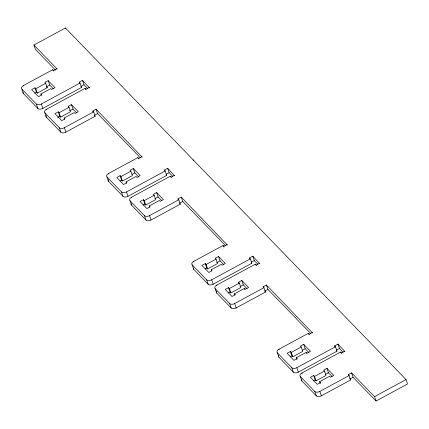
<?xml version="1.0" encoding="UTF-8"?>
<svg xmlns="http://www.w3.org/2000/svg" width="429" height="429" viewBox="0 0 429 429"><rect width="100%" height="100%" fill="white"/><g stroke="black" fill="none" stroke-linecap="round" stroke-linejoin="round"><path stroke-width="0.64" d="M55.55 70.195L35.43 49.432L33.918 45.034L65.401 27.976L406.038 379.568L407.55 383.966L376.067 401.024L353.078 377.289L351.56 372.898L348.246 374.694L348.439 375.241M89.484 87.961L82.481 80.379L79.167 82.175L80.019 83.054L81.531 87.452L42.868 108.398A3.861 2.301 -19 0 1 37.854 108.435L23.375 93.495L21.863 89.098A3.861 2.301 -19 0 1 23.472 85.543L52.746 69.686L53.786 71.112M53.598 70.565L56.912 68.769L57.1 69.316M34.942 87.822L31.628 89.618L38.438 96.648L41.752 94.852L40.905 93.972L50.842 88.588L51.695 89.463L55.009 87.672L48.198 80.636L44.884 82.432L45.737 83.312L47.249 87.709L37.307 93.093L36.454 92.214L34.942 87.822L35.795 88.701L37.307 93.093M35.795 88.701L45.737 83.312M34.797 93.114L36.454 92.214M53.346 88.782L49.71 85.033L46.396 86.83L47.249 87.709M21.863 89.098L36.342 104.043A3.861 2.301 -19 0 0 41.356 104.006L80.019 83.054M80.888 86.46L83.993 84.776L87.629 88.524M142.256 157.212L96.085 109.202L92.771 110.998L93.624 111.872L95.136 116.27L65.862 132.132A3.861 2.301 -19 0 1 60.848 132.17L46.37 117.224L44.857 112.832A3.861 2.301 -19 0 1 46.466 109.277L85.13 88.331L86.17 89.758M85.977 89.205L89.291 87.414M68.157 106.456L69.01 107.336L70.528 111.733L60.586 117.117L59.068 112.725L58.221 111.846L54.907 113.642L61.717 120.672L65.031 118.876L64.178 117.996L74.12 112.612L74.973 113.492L78.287 111.696L71.471 104.665L68.157 106.456L68.592 107.717M59.068 112.725L69.01 107.336M57.524 117.439L59.733 116.243L60.586 117.117M69.675 110.854L72.989 109.057L76.619 112.811M44.857 112.832L59.331 127.772A3.861 2.301 -19 0 0 64.35 127.735L93.624 111.872M94.696 115.165L97.597 113.594L140.331 157.706M174.641 175.858L167.637 168.281L164.323 170.077L165.176 170.951L166.688 175.348L128.03 196.3A3.861 2.301 -19 0 1 123.01 196.337L108.537 181.392L107.019 176.995A3.861 2.301 -19 0 1 108.634 173.445L137.902 157.582L138.942 159.009M138.755 158.462L142.069 156.665M120.099 175.718L116.785 177.515L123.6 184.545L126.914 182.749L126.062 181.869L136.004 176.485L136.856 177.365L140.17 175.568L133.355 168.538L130.041 170.334L130.893 171.209L132.405 175.606L122.463 180.995L121.616 180.116L120.099 175.718L120.951 176.598L122.463 180.995M120.951 176.598L130.893 171.209M119.959 181.011L121.616 180.116M132.111 174.426L134.867 172.93L138.958 177.15M107.019 176.995L121.498 191.94A3.861 2.301 -19 0 0 126.517 191.902L165.176 170.951M166.044 174.356L169.155 172.673L172.785 176.426M227.418 245.115L181.242 197.099L177.928 198.895L178.78 199.775L180.293 204.166L151.024 220.029A3.861 2.301 -19 0 1 146.005 220.066L131.526 205.126L130.014 200.729A3.861 2.301 -19 0 1 131.623 197.174L170.286 176.228L171.327 177.654M171.139 177.107L174.453 175.311M143.377 199.742L140.063 201.539L146.879 208.574L150.193 206.778L149.34 205.899L159.282 200.509L160.13 201.389L163.444 199.592L156.633 192.562L153.319 194.358L154.172 195.238L155.684 199.63L145.742 205.019L144.889 204.14L143.377 199.742L144.23 200.622L145.742 205.019M144.23 200.622L154.172 195.238M143.232 205.035L144.889 204.14M154.831 198.75L158.145 196.959L161.781 200.708M130.014 200.729L144.493 215.674A3.861 2.301 -19 0 0 149.507 215.637L178.78 199.775M179.44 203.292L182.754 201.496L225.493 245.602M259.802 263.76L252.799 256.177L249.485 257.974L250.338 258.853L251.85 263.245L213.186 284.196A3.861 2.301 -19 0 1 208.172 284.234L193.694 269.289L192.181 264.897A3.861 2.301 -19 0 1 193.79 261.341L223.064 245.479L224.104 246.911M223.917 246.359L227.231 244.562M205.26 263.615L201.946 265.412L208.757 272.447L212.071 270.651L211.224 269.771L221.166 264.382L222.013 265.261L225.327 263.465L218.517 256.435L215.202 258.231L216.055 259.111L217.567 263.503L207.625 268.892L206.773 268.012L205.26 263.615L206.113 264.495L207.625 268.892M206.113 264.495L216.055 259.111M205.116 268.908L206.773 268.012M216.715 262.623L220.029 260.832L223.665 264.58M192.181 264.897L206.66 279.837A3.861 2.301 -19 0 0 211.674 279.799L250.338 258.853M251.206 262.258L254.311 260.575L257.947 264.323M312.58 333.011L266.404 284.995L263.09 286.792L263.942 287.671L265.454 292.069L236.181 307.931A3.861 2.301 -19 0 1 231.167 307.968L216.688 293.023L215.176 288.631A3.861 2.301 -19 0 1 216.784 285.076L255.448 264.125L256.488 265.556M256.295 265.004L259.609 263.208M238.481 282.255L239.328 283.135L240.846 287.532L230.904 292.916L229.386 288.524L228.539 287.644L225.225 289.441L232.035 296.471L235.349 294.675L234.497 293.795L244.439 288.411L245.291 289.285L248.606 287.494L241.795 280.459L238.481 282.255L238.91 283.51M229.386 288.524L239.328 283.135M228.394 292.937L230.051 292.036L230.904 292.916M239.993 286.652L243.307 284.856L246.938 288.604M215.176 288.631L229.649 303.571A3.861 2.301 -19 0 0 234.668 303.534L263.942 287.671M264.811 291.076L267.916 289.393L310.65 333.505M344.959 351.657L337.955 344.074L334.647 345.871L335.494 346.75L337.012 351.147L298.348 372.093A3.861 2.301 -19 0 1 293.329 372.131L278.855 357.191L277.338 352.794A3.861 2.301 -19 0 1 278.952 349.238L308.226 333.381L309.266 334.808M309.073 334.261L312.387 332.464M290.422 351.517L287.108 353.314L293.919 360.344L297.233 358.547L296.38 357.668L306.322 352.284L307.175 353.164L310.489 351.367L303.673 344.331L300.359 346.128L301.212 347.007L302.724 351.405L292.787 356.789L291.935 355.909L290.422 351.517L291.27 352.397L292.787 356.789M291.27 352.397L301.212 347.007M290.277 356.81L291.935 355.909M302.429 350.225L305.191 348.729L308.821 352.477M277.338 352.794L291.817 367.739A3.861 2.301 -19 0 0 296.836 367.701L335.494 346.75M336.572 350.043L339.473 348.471L343.103 352.22M348.246 374.694L349.099 375.573L350.611 379.965L321.342 395.828A3.861 2.301 -19 0 1 316.323 395.865L301.844 380.92L300.332 376.528A3.861 2.301 -19 0 1 301.946 372.973L340.605 352.027L341.645 353.453M341.457 352.906L344.771 351.11M313.696 375.541L310.381 377.338L317.197 384.368L320.511 382.571L319.659 381.692L329.601 376.308L330.453 377.188L333.767 375.391L326.952 368.361L323.638 370.157L324.49 371.031L326.002 375.429L316.06 380.818L315.208 379.938L313.696 375.541L314.548 376.421L316.06 380.818M314.548 376.421L324.49 371.031M313.551 380.834L315.208 379.938M325.15 374.549L328.464 372.753L332.1 376.506M300.332 376.528L314.811 391.468A3.861 2.301 -19 0 0 319.83 391.43L349.099 375.573M349.967 378.973L353.078 377.289M351.56 372.898L374.555 396.627L406.038 379.568M81.263 87.173L81.531 87.452M166.211 174.855L166.688 175.348M251.582 262.972L251.85 263.245M336.529 350.654L337.012 351.147M33.918 45.034L56.912 68.769M94.605 115.723L95.136 116.27M179.976 203.839L180.293 204.166M264.924 291.516L265.454 292.069M350.295 379.638L350.611 379.965M374.555 396.627L376.067 401.024M337.955 344.074L339.473 348.471M340.605 352.027L340.889 352.847M349.383 377.987L349.479 378.265M334.647 345.871L335.022 346.97M326.952 368.361L328.464 372.753M308.226 333.381L308.413 333.928M319.659 381.692L320.307 383.58M303.673 344.331L305.191 348.729M319.83 391.43L321.342 395.828M306.322 352.284L306.756 353.539M314.811 391.468L316.323 395.865M301.946 372.973L302.134 373.525M296.38 357.668L297.029 359.55M296.836 367.701L298.348 372.093M266.404 284.995L267.916 289.393M291.817 367.739L293.329 372.131M252.799 256.177L254.311 260.575M255.448 264.125L255.732 264.95M263.09 286.792L263.374 287.618M249.485 257.974L249.673 258.521M278.952 349.238L279.14 349.791M241.795 280.459L243.307 284.856M244.439 288.411L244.873 289.666M223.064 245.479L223.439 246.578M193.136 159.824L193.42 160.65M234.497 293.795L234.931 295.05M218.517 256.435L220.029 260.832M234.668 303.534L236.181 307.931M228.539 287.644L230.051 292.036M229.649 303.571L231.167 307.968M216.784 285.076L216.972 285.623M211.224 269.771L211.653 271.026M211.674 279.799L213.186 284.196M181.242 197.099L182.754 201.496M206.66 279.837L208.172 284.234M167.637 168.281L169.155 172.673M170.286 176.228L170.474 176.775M177.928 198.895L178.121 199.442M164.323 170.077L164.607 170.898M193.79 261.341L193.983 261.894M156.633 192.562L158.145 196.959M137.902 157.582L138.095 158.129M149.34 205.899L149.769 207.153M133.355 168.538L134.867 172.93M149.507 215.637L151.024 220.029M144.493 215.674L146.005 220.066M131.623 197.174L131.816 197.726M126.062 181.869L126.496 183.129M126.517 191.902L128.03 196.3M96.085 109.202L97.597 113.594M65.401 27.976L65.589 28.523M121.498 191.94L123.01 196.337M82.481 80.379L83.993 84.776M85.13 88.331L85.409 89.152M92.771 110.998L93.055 111.819M79.167 82.175L79.451 83.001M79.542 83.274L79.638 83.548M108.634 173.445L108.821 173.992M71.471 104.665L72.989 109.057M52.746 69.686L52.933 70.233M64.178 117.996L64.613 119.257M48.198 80.636L49.71 85.033M64.35 127.735L65.862 132.132M58.221 111.846L59.733 116.243M59.331 127.772L60.848 132.17M46.466 109.277L46.654 109.829M40.905 93.972L41.334 95.227M41.356 104.006L42.868 108.398M36.342 104.043L37.854 108.435M23.472 85.543L23.659 86.095M46.37 117.224A3.861 2.301 -19 0 1 46.134 115.455M301.844 380.92A3.861 2.301 -19 0 1 301.512 379.413M278.855 357.191A3.861 2.301 -19 0 1 278.619 355.421M216.688 293.023A3.861 2.301 -19 0 1 216.452 291.253M193.694 269.289A3.861 2.301 -19 0 1 193.302 268.034M131.526 205.126A3.861 2.301 -19 0 1 131.194 203.614M108.537 181.392A3.861 2.301 -19 0 1 108.301 179.622M23.375 93.495A3.861 2.301 -19 0 1 23.043 91.983"/></g></svg>
